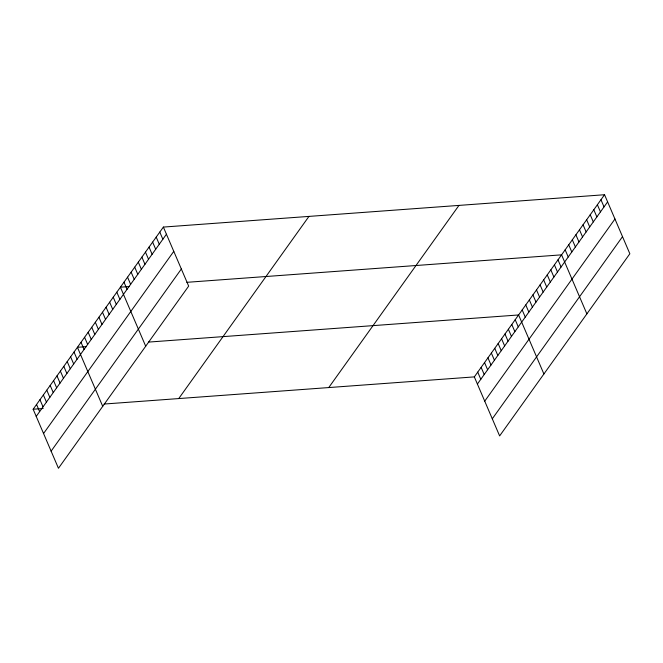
<?xml version="1.0" encoding="UTF-8"?>
<svg xmlns="http://www.w3.org/2000/svg" width="663" height="663" viewBox="0 0 663 663"><rect width="100%" height="100%" fill="white"/><g stroke="black" fill="none" stroke-linecap="round" stroke-linejoin="round"><path stroke-width="0.99" d="M163.371 227.077L188.673 286.109L58.452 468.269L33.15 409.245L163.371 227.077L604.548 194.731L629.85 253.755L499.629 435.923L474.327 376.891L604.548 194.731M36.216 416.397L166.438 234.23M43.551 433.519L173.781 251.352M51.109 451.155L181.339 268.987M178.737 398.571L308.958 216.403M328.74 387.573L458.962 205.406M477.393 384.051L607.615 201.883M484.728 401.165L614.957 218.997M492.294 418.801L622.516 236.641M129.5 286.524L120.401 287.195L145.703 346.219M186.825 282.322L561.578 254.841L586.879 313.872M86.522 346.641L77.422 347.304L102.724 406.336M148.404 342.1L518.607 314.958L543.9 373.982M33.15 409.245L43.161 408.507M104.124 404.04L474.327 376.891M600.968 199.737L604.034 206.889M597.388 204.751L600.454 211.903M593.808 209.757L596.874 216.909M590.227 214.762L593.294 221.923M586.647 219.776L589.714 226.928M583.067 224.782L586.133 231.942M579.487 229.796L582.553 236.948M575.898 234.801L578.965 241.962M572.318 239.815L575.385 246.968M568.738 244.821L571.804 251.981M565.158 249.835L568.224 256.987M557.997 259.855L561.064 267.007M554.417 264.86L557.484 272.021M550.837 269.874L553.903 277.026M547.248 274.88L550.323 282.04M543.668 279.894L546.735 287.046M540.088 284.899L543.154 292.06M536.508 289.913L539.574 297.065M532.928 294.919L535.994 302.071M529.347 299.933L532.414 307.085M525.767 304.939L528.834 312.091M522.187 309.944L525.253 317.105M515.201 319.723L518.267 326.876M511.795 324.489L514.861 331.641M508.388 329.254L511.455 336.406M504.982 334.011L508.049 341.172M501.576 338.776L504.642 345.937M498.17 343.542L501.236 350.702M494.764 348.307L497.83 355.467M491.358 353.072L494.424 360.224M487.951 357.838L491.018 364.99M484.545 362.603L487.612 369.755M481.139 367.368L484.205 374.52M477.733 372.134L480.799 379.286M159.791 232.091L162.858 239.244M156.211 237.097L159.277 244.249M152.631 242.111L155.697 249.263M149.051 247.117L152.117 254.269M145.47 252.122L148.537 259.283M141.89 257.136L144.957 264.288M138.302 262.142L141.368 269.302M134.722 267.156L137.788 274.308M131.141 272.161L134.208 279.322M127.561 277.175L130.628 284.328M123.981 282.181L127.047 289.341M116.821 292.201L119.887 299.361M113.24 297.215L116.307 304.367M109.66 302.22L112.727 309.381M106.072 307.234L109.138 314.386M102.492 312.24L105.558 319.4M98.911 317.254L101.978 324.406M95.331 322.259L98.397 329.412M91.751 327.273L94.817 334.425M88.171 332.279L91.237 339.431M84.591 337.293L87.657 344.445M81.01 342.299L84.077 349.451M74.024 352.07L77.09 359.23M70.618 356.835L73.684 363.995M67.212 361.6L70.278 368.752M63.805 366.366L66.872 373.518M60.399 371.131L63.466 378.283M56.993 375.896L60.06 383.048M53.587 380.661L56.653 387.814M50.181 385.427L53.247 392.579M46.775 390.184L49.841 397.344M43.368 394.949L46.435 402.109M39.962 399.714L43.029 406.875M36.556 404.48L39.623 411.632"/></g></svg>
